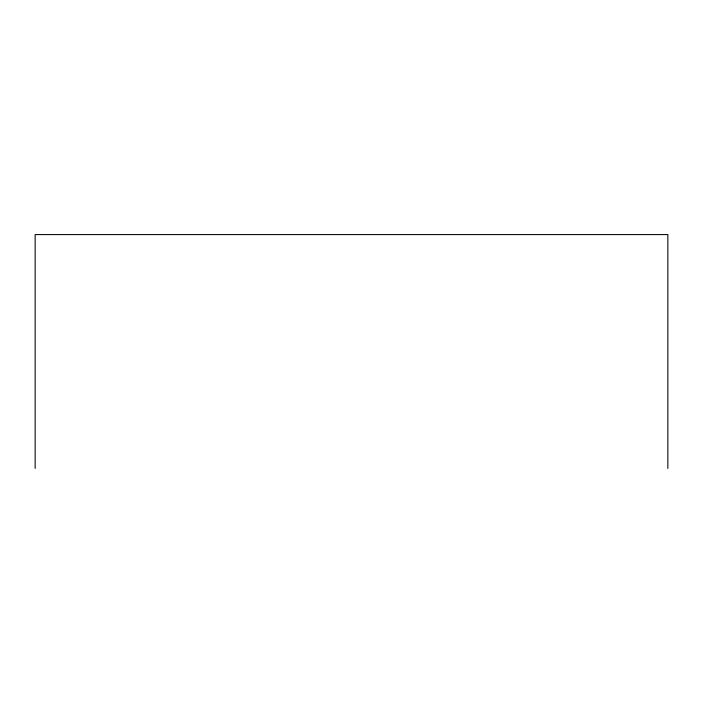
<?xml version="1.0" encoding="UTF-8"?>
<svg xmlns="http://www.w3.org/2000/svg" width="703" height="703" viewBox="0 0 703 703"><rect width="100%" height="100%" fill="white"/><g stroke="black" fill="none" stroke-linecap="round" stroke-linejoin="round"><path stroke-width="1.05" d="M667.85 468.418L667.85 234.582L35.15 234.582L35.15 468.418"/></g></svg>
